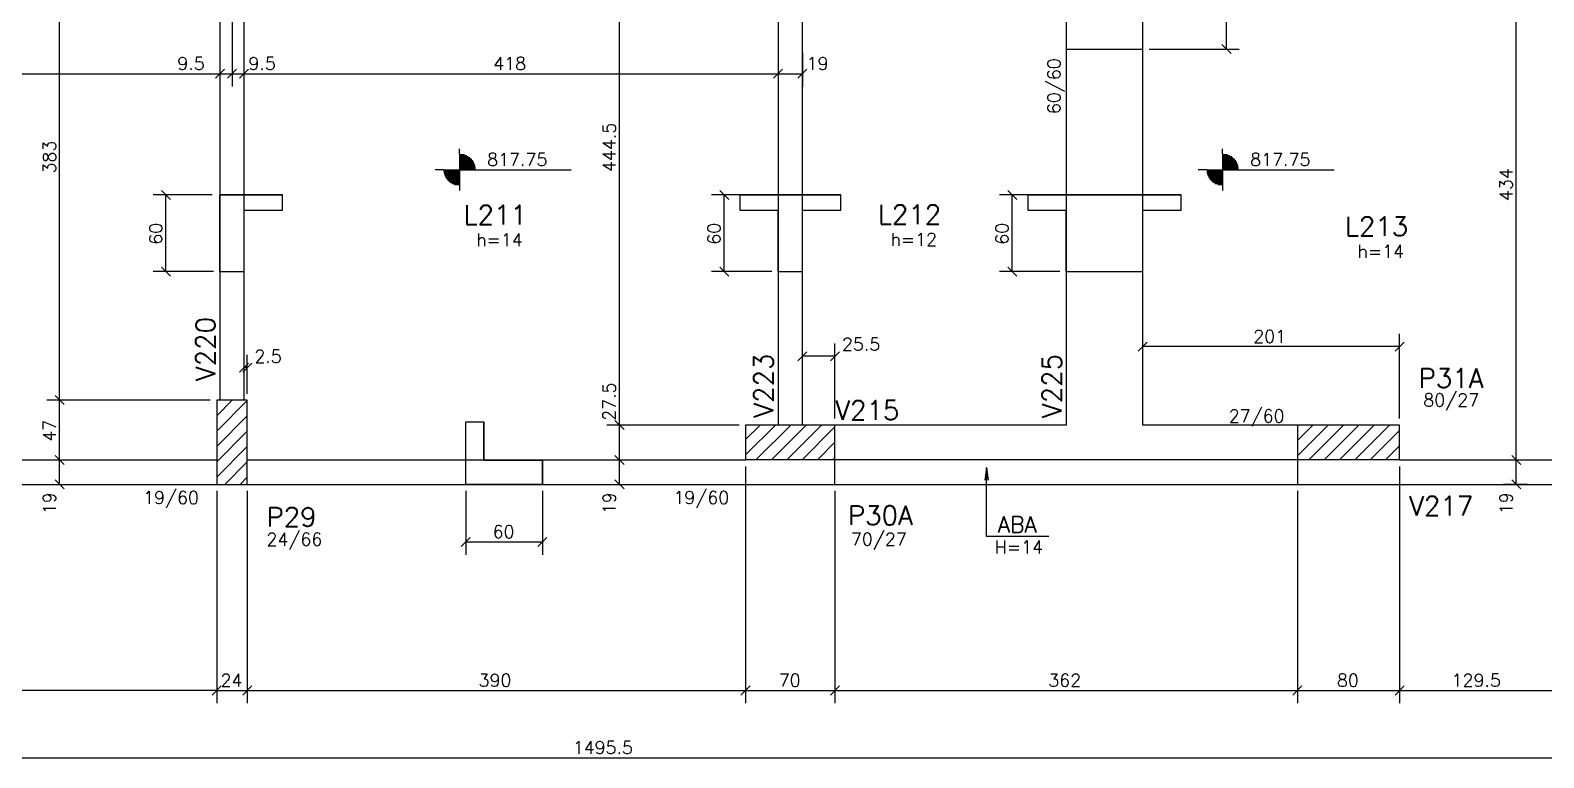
# Model space of a CAD drawing. Extents: x 938 to 5564, y 1507 to 4089.
# Drawn here: x 2283 to 3468, y 1572 to 2142 of the extents above; entities that cross this region are included whole.
import ezdxf

# ---------------------------------------------------------------- set-up
doc = ezdxf.new("R2010")
doc.units = 0
doc.header["$MEASUREMENT"] = 0
for name, color, linetype in [('2', 2, 'CONTINUOUS'), ('3', 3, 'CONTINUOUS'), ('4', 4, 'CONTINUOUS'), ('6', 6, 'CONTINUOUS'), ('7', 7, 'CONTINUOUS'), ('8', 8, 'CONTINUOUS'), ('9', 9, 'CONTINUOUS')]:
    doc.layers.add(name, color=color, linetype=linetype)
doc.styles.get("Standard").update_dxf_attribs({"font": 'ROMANS.SHX'})

msp = doc.modelspace()

# ---------------------------------------------------------------- linework, layer by layer
at = {"layer": '2', "linetype": 'Continuous'}
for p, q in [((3223.365652, 2123.909966), (3216.294584, 2130.981034)), ((2428.262966, 2104.626985), (2435.334034, 2111.698053)), ((2437.762966, 2104.626985), (2444.834034, 2111.698053)), ((2437.762966, 2104.626985), (2444.834034, 2111.698053)), ((2447.262966, 2104.626985), (2454.334034, 2111.698053)), ((2865.262966, 2104.626985), (2872.334034, 2111.698053)), ((2865.262966, 2104.626985), (2872.334034, 2111.698053)), ((2884.262966, 2104.626985), (2891.334034, 2111.698053)), ((2393.156486, 2009.645113), (2386.085419, 2016.71618)), ((2830.156486, 2009.645113), (2823.085419, 2016.71618)), ((3055.656486, 2009.645113), (3048.585419, 2016.71618)), ((2393.156486, 1949.645113), (2386.085419, 1956.71618)), ((2830.156486, 1949.645113), (2823.085419, 1956.71618)), ((3055.656486, 1949.645113), (3048.585419, 1956.71618)), ((3157.834034, 1897.881166), (3150.762966, 1890.810098)), ((3358.834034, 1897.881166), (3351.762966, 1890.810098)), ((2891.334034, 1890.31542), (2884.262966, 1883.244353)), ((2916.834034, 1890.31542), (2909.762966, 1883.244353)), ((2454.334034, 1881.535323), (2447.262966, 1874.464256)), ((2456.834034, 1881.535323), (2449.762966, 1874.464256)), ((2309.916601, 1848.909966), (2302.845533, 1855.981034)), ((2309.916601, 1848.909966), (2302.845533, 1855.981034)), ((2309.916601, 1848.909966), (2302.845533, 1855.981034)), ((2748.174918, 1829.409966), (2741.10385, 1836.481034)), ((2748.174918, 1829.409966), (2741.10385, 1836.481034)), ((2309.916601, 1801.909966), (2302.845533, 1808.981034)), ((2309.916601, 1801.909966), (2302.845533, 1808.981034)), ((2748.174918, 1801.909966), (2741.10385, 1808.981034)), ((2748.174918, 1801.909966), (2741.10385, 1808.981034)), ((3450.230229, 1801.909966), (3443.159161, 1808.981034)), ((3450.230229, 1801.909966), (3443.159161, 1808.981034)), ((2309.916601, 1782.909966), (2302.845533, 1789.981034)), ((2748.174918, 1782.909966), (2741.10385, 1789.981034)), ((3450.230229, 1782.909966), (3443.159161, 1789.981034)), ((2620.784659, 1737.818283), (2627.855727, 1744.889351)), ((2680.784659, 1737.818283), (2687.855727, 1744.889351)), ((2425.762966, 1621.476585), (2432.834034, 1628.547653)), ((2425.762966, 1621.476585), (2432.834034, 1628.547653)), ((2432.834034, 1628.547653), (2425.762966, 1621.476585)), ((2449.762966, 1621.476585), (2456.834034, 1628.547653)), ((2449.762966, 1621.476585), (2456.834034, 1628.547653)), ((2839.762966, 1621.476585), (2846.834034, 1628.547653)), ((2839.762966, 1621.476585), (2846.834034, 1628.547653)), ((2909.762966, 1621.476585), (2916.834034, 1628.547653)), ((2909.762966, 1621.476585), (2916.834034, 1628.547653)), ((3271.762966, 1621.476585), (3278.834034, 1628.547653)), ((3271.762966, 1621.476585), (3278.834034, 1628.547653)), ((3351.762966, 1621.476585), (3358.834034, 1628.547653)), ((3351.762966, 1621.476585), (3358.834034, 1628.547653))]:
    msp.add_line(p, q, dxfattribs=at)
at = {"layer": '3', "linetype": 'Continuous'}
for p, q in [((3094.2985, 2127.4455), (3154.2985, 2127.4455)), ((2619.457765, 2045.419674), (2619.457765, 2049.179788)), ((2619.457765, 2045.419674), (2619.457765, 2020.419674)), ((2619.457765, 2044.812326), (2623.30689, 2044.812326)), ((2619.457765, 2044.019477), (2625.206228, 2044.019477)), ((2619.457765, 2043.226628), (2626.530023, 2043.226628)), ((2619.457765, 2042.433767), (2627.565284, 2042.433767)), ((2619.457765, 2041.640978), (2628.412624, 2041.640978)), ((2619.457765, 2040.848129), (2629.121633, 2040.848129)), ((2619.457765, 2040.055268), (2629.72097, 2040.055268)), ((2619.457765, 2039.262418), (2630.228992, 2039.262418)), ((2619.457765, 2038.469569), (2630.658145, 2038.469569)), ((3216.817483, 2045.419674), (3216.817483, 2049.179788)), ((3216.817483, 2045.419674), (3216.817483, 2020.419674)), ((3216.817483, 2044.812326), (3220.666608, 2044.812326)), ((3216.817483, 2044.019477), (3222.565945, 2044.019477)), ((3216.817483, 2043.226628), (3223.889741, 2043.226628)), ((3216.817483, 2042.433767), (3224.925002, 2042.433767)), ((3216.817483, 2041.640978), (3225.772341, 2041.640978)), ((3216.817483, 2040.848129), (3226.481351, 2040.848129)), ((3216.817483, 2040.055268), (3227.080687, 2040.055268)), ((3216.817483, 2039.262418), (3227.58871, 2039.262418)), ((3216.817483, 2038.469569), (3228.017863, 2038.469569)), ((2606.957765, 2032.919674), (2600.322393, 2032.919674)), ((2619.457717, 2032.126872), (2606.957717, 2032.126872)), ((2606.957765, 2032.919674), (2631.957765, 2032.919674)), ((2619.457717, 2031.334023), (2607.058711, 2031.334023)), ((2619.457717, 2030.541174), (2607.186075, 2030.541174)), ((2619.457717, 2029.748325), (2607.366701, 2029.748325)), ((2619.457717, 2028.955524), (2607.602973, 2028.955524)), ((2619.457717, 2028.162627), (2607.898279, 2028.162627)), ((2619.457717, 2027.369826), (2608.257337, 2027.369826)), ((2619.457717, 2026.576977), (2608.68649, 2026.576977)), ((2619.457765, 2037.67672), (2631.017204, 2037.67672)), ((2619.457765, 2036.883871), (2631.312509, 2036.883871)), ((2619.457765, 2036.09107), (2631.548782, 2036.09107)), ((2619.457765, 2035.298221), (2631.72936, 2035.298221)), ((2619.457765, 2034.505372), (2631.856771, 2034.505372)), ((2619.457765, 2033.712523), (2631.957765, 2033.712523)), ((2631.957765, 2032.919674), (2706.736307, 2032.919674)), ((3204.317483, 2032.919674), (3197.68211, 2032.919674)), ((3216.817435, 2032.126872), (3204.317435, 2032.126872)), ((3204.317483, 2032.919674), (3229.317483, 2032.919674)), ((3216.817435, 2031.334023), (3204.418429, 2031.334023)), ((3216.817435, 2030.541174), (3204.545792, 2030.541174)), ((3216.817435, 2029.748325), (3204.726418, 2029.748325)), ((3216.817435, 2028.955524), (3204.962691, 2028.955524)), ((3216.817435, 2028.162627), (3205.257996, 2028.162627)), ((3216.817435, 2027.369826), (3205.617055, 2027.369826)), ((3216.817435, 2026.576977), (3206.046208, 2026.576977)), ((3216.817483, 2037.67672), (3228.376921, 2037.67672)), ((3216.817483, 2036.883871), (3228.672227, 2036.883871)), ((3216.817483, 2036.09107), (3228.908499, 2036.09107)), ((3216.817483, 2035.298221), (3229.089078, 2035.298221)), ((3216.817483, 2034.505372), (3229.216489, 2034.505372)), ((3216.817483, 2033.712523), (3229.317483, 2033.712523)), ((3229.317483, 2032.919674), (3304.096025, 2032.919674)), ((2619.457717, 2025.784127), (2609.194513, 2025.784127)), ((2619.457717, 2024.991278), (2609.793897, 2024.991278)), ((2619.457717, 2024.198477), (2610.502859, 2024.198477)), ((2619.457717, 2023.405568), (2611.350198, 2023.405568)), ((2619.457717, 2022.612767), (2612.385459, 2022.612767)), ((2619.457717, 2021.819918), (2613.709255, 2021.819918)), ((2619.457717, 2021.027069), (2615.60864, 2021.027069)), ((2619.457765, 2020.419674), (2619.457765, 2016.732666)), ((3216.817435, 2025.784127), (3206.55423, 2025.784127)), ((3216.817435, 2024.991278), (3207.153615, 2024.991278)), ((3216.817435, 2024.198477), (3207.862576, 2024.198477)), ((3216.817435, 2023.405568), (3208.709916, 2023.405568)), ((3216.817435, 2022.612767), (3209.745177, 2022.612767)), ((3216.817435, 2021.819918), (3211.068972, 2021.819918)), ((3216.817435, 2021.027069), (3212.968358, 2021.027069)), ((3216.817483, 2020.419674), (3216.817483, 2016.732666)), ((2429.2985, 1840.278551), (2441.465449, 1852.4455)), ((2429.2985, 1852.299367), (2429.444633, 1852.4455)), ((2429.2985, 1828.257736), (2453.2985, 1852.257736)), ((2429.2985, 1816.236921), (2453.2985, 1840.236921)), ((2429.2985, 1804.216105), (2453.2985, 1828.216105)), ((2843.2985, 1809.508386), (2866.735614, 1832.9455)), ((2843.2985, 1821.529201), (2854.714799, 1832.9455)), ((2851.756429, 1805.9455), (2878.756429, 1832.9455)), ((2863.777245, 1805.9455), (2890.777245, 1832.9455)), ((2875.79806, 1805.9455), (2902.79806, 1832.9455)), ((2887.818875, 1805.9455), (2913.2985, 1831.425125)), ((3275.2985, 1808.759036), (3299.484964, 1832.9455)), ((3275.2985, 1820.779851), (3287.464149, 1832.9455)), ((3275.2985, 1832.800666), (3275.443334, 1832.9455)), ((3284.505779, 1805.9455), (3311.505779, 1832.9455)), ((3296.526595, 1805.9455), (3323.526595, 1832.9455)), ((3308.54741, 1805.9455), (3335.54741, 1832.9455)), ((3320.568225, 1805.9455), (3347.568225, 1832.9455)), ((3332.589041, 1805.9455), (3355.2985, 1828.654959)), ((2429.2985, 1792.19529), (2453.2985, 1816.19529)), ((2899.83969, 1805.9455), (2913.2985, 1819.40431)), ((3344.609856, 1805.9455), (3355.2985, 1816.634144)), ((2435.569525, 1786.4455), (2453.2985, 1804.174475)), ((2911.860506, 1805.9455), (2913.2985, 1807.383494)), ((2447.59034, 1786.4455), (2453.2985, 1792.15366)), ((2913.2985, 1786.4455), (3275.2985, 1786.4455))]:
    msp.add_line(p, q, dxfattribs=at)
for points in [[(2868.7985, 2277.4455), (2868.7985, 1832.9455)], [(2887.7985, 1832.9455), (2887.7985, 2277.4455)], [(3094.2985, 2277.4455), (3094.2985, 2139.4455)], [(3154.2985, 2139.4455), (3154.2985, 2239.4455)], [(2431.7985, 2235.447088), (2431.7985, 1852.4455)], [(2450.7985, 1852.4455), (2450.7985, 2235.447088)], [(3094.2985, 2139.4455), (3094.2985, 1832.9455)], [(3154.2985, 1832.9455), (3154.2985, 2139.4455)], [(3094.2985, 1832.9455), (2913.2985, 1832.9455)], [(3275.2985, 1832.9455), (3154.2985, 1832.9455)], [(2429.2985, 1805.4455), (2019.2985, 1805.4455)], [(2843.2985, 1805.4455), (2453.2985, 1805.4455)], [(2843.2985, 1805.9455), (2843.2985, 1805.4455)], [(2913.2985, 1805.9455), (3124.2985, 1805.9455)], [(2913.2985, 1804.4455), (2913.2985, 1805.9455)], [(2913.2985, 1786.4455), (2913.2985, 1804.4455)], [(3124.2985, 1805.9455), (3275.2985, 1805.9455)], [(3275.2985, 1805.9455), (3275.2985, 1804.4455)], [(3275.2985, 1804.4455), (3275.2985, 1786.4455)], [(3355.2985, 1805.4455), (3355.2985, 1805.9455)], [(3717.2985, 1805.4455), (3355.2985, 1805.4455)], [(2118.2985, 1786.4455), (2429.2985, 1786.4455)], [(2453.2985, 1786.4455), (2913.2985, 1786.4455)], [(3275.2985, 1786.4455), (3752.2985, 1786.4455)]]:
    msp.add_lwpolyline(points, dxfattribs=at)
at = {"layer": '6', "linetype": 'Continuous'}
for p, q in [((2431.7985, 2013.180647), (2450.7985, 2013.180647)), ((2431.7985, 2001.180647), (2431.7985, 2013.180647)), ((2450.7985, 2013.180647), (2480.7985, 2013.180647)), ((2838.7985, 2013.180647), (2868.7985, 2013.180647)), ((2868.7985, 2013.180647), (2887.7985, 2013.180647)), ((2887.7985, 2013.180647), (2917.7985, 2013.180647)), ((3064.2985, 2013.180647), (3094.2985, 2013.180647)), ((3094.2985, 2013.180647), (3154.2985, 2013.180647)), ((3154.2985, 2013.180647), (3184.2985, 2013.180647)), ((2431.7985, 1953.180647), (2431.7985, 2001.180647)), ((2450.7985, 1953.180647), (2450.7985, 2001.180647)), ((2450.7985, 2001.180647), (2480.7985, 2001.180647)), ((2838.7985, 2001.180647), (2868.7985, 2001.180647)), ((2868.7985, 1953.180647), (2868.7985, 2001.180647)), ((2887.7985, 1953.180647), (2887.7985, 2001.180647)), ((2887.7985, 2001.180647), (2917.7985, 2001.180647)), ((3064.2985, 2001.180647), (3094.2985, 2001.180647)), ((3094.2985, 1953.180647), (3094.2985, 2001.180647)), ((3154.2985, 1953.180647), (3154.2985, 2001.180647)), ((3154.2985, 2001.180647), (3184.2985, 2001.180647)), ((2431.7985, 1953.180647), (2450.7985, 1953.180647)), ((2868.7985, 1953.180647), (2887.7985, 1953.180647)), ((3094.2985, 1953.180647), (3154.2985, 1953.180647)), ((2624.320193, 1805.4455), (2624.320193, 1835.4455)), ((2638.320193, 1805.4455), (2638.320193, 1835.4455)), ((2624.320193, 1786.4455), (2624.320193, 1805.4455)), ((2638.320193, 1805.4455), (2684.320193, 1805.4455)), ((2684.320193, 1786.4455), (2684.320193, 1805.4455)), ((2624.320193, 1786.4455), (2684.320193, 1786.4455))]:
    msp.add_line(p, q, dxfattribs=at)
at = {"layer": '7', "linetype": 'Continuous'}
for points in [[(2429.2985, 1786.4455), (2453.2985, 1786.4455), (2453.2985, 1852.4455), (2429.2985, 1852.4455), (2429.2985, 1786.4455)], [(2843.2985, 1805.9455), (2913.2985, 1805.9455), (2913.2985, 1832.9455), (2843.2985, 1832.9455), (2843.2985, 1805.9455)], [(3275.2985, 1805.9455), (3355.2985, 1805.9455), (3355.2985, 1832.9455), (3275.2985, 1832.9455), (3275.2985, 1805.9455)]]:
    msp.add_lwpolyline(points, dxfattribs=at)
at = {"layer": '8', "linetype": 'Continuous'}
for points in [[(2431.7985, 2013.180647), (2431.7985, 2001.180647), (2431.7985, 1953.180647), (2450.7985, 1953.180647), (2450.7985, 2001.180647), (2480.7985, 2001.180647), (2480.7985, 2013.180647), (2431.7985, 2013.180647)], [(2838.7985, 2013.180647), (2838.7985, 2001.180647), (2868.7985, 2001.180647), (2868.7985, 1953.180647), (2887.7985, 1953.180647), (2887.7985, 2001.180647), (2917.7985, 2001.180647), (2917.7985, 2013.180647), (2838.7985, 2013.180647)], [(3064.2985, 2001.180647), (3094.2985, 2001.180647), (3094.2985, 1953.180647), (3154.2985, 1953.180647), (3154.2985, 2001.180647), (3184.2985, 2001.180647), (3184.2985, 2013.180647), (3064.2985, 2013.180647), (3064.2985, 2001.180647)], [(2624.320193, 1835.4455), (2638.320193, 1835.4455), (2638.320193, 1805.4455), (2684.320193, 1805.4455), (2684.320193, 1786.4455), (2624.320193, 1786.4455), (2624.320193, 1835.4455)]]:
    msp.add_lwpolyline(points, dxfattribs=at)
at = {"layer": '9', "linetype": 'Continuous'}
for p, q in [((2744.639384, 1832.9455), (2744.639384, 2277.4455)), ((3219.830118, 2127.4455), (3219.830118, 2239.4455)), ((3446.694695, 1805.4455), (3446.694695, 2239.4455)), ((2306.381067, 1852.4455), (2306.381067, 2235.447088)), ((2441.2985, 2151.741561), (2441.2985, 2098.162519)), ((2868.7985, 2130.26285), (2868.7985, 2098.162519)), ((2887.7985, 2124.412577), (2887.7985, 2098.162519)), ((3159.2985, 2127.4455), (3229.830118, 2127.4455)), ((2044.2985, 2108.162519), (2431.7985, 2108.162519)), ((2431.7985, 2108.162519), (2441.2985, 2108.162519)), ((2441.2985, 2108.162519), (2450.7985, 2108.162519)), ((2450.7985, 2108.162519), (2868.7985, 2108.162519)), ((2868.7985, 2108.162519), (2887.7985, 2108.162519)), ((2425.77477, 2013.180647), (2379.620953, 2013.180647)), ((2389.620953, 1953.180647), (2389.620953, 2013.180647)), ((2840.289705, 2013.180647), (2816.620953, 2013.180647)), ((2826.620953, 1953.180647), (2826.620953, 2013.180647)), ((3065.789705, 2013.180647), (3042.120953, 2013.180647)), ((3052.120953, 1953.180647), (3052.120953, 2013.180647)), ((2426.7985, 1953.180647), (2379.620953, 1953.180647)), ((2863.7985, 1953.180647), (2816.620953, 1953.180647)), ((3089.2985, 1953.180647), (3042.120953, 1953.180647)), ((2887.7985, 1865.891571), (2887.7985, 1896.779887)), ((2913.2985, 1837.9455), (2913.2985, 1896.779887)), ((3154.2985, 1877.253455), (3154.2985, 1904.345632)), ((3355.2985, 1837.9455), (3355.2985, 1904.345632)), ((2450.7985, 1872.535958), (2450.7985, 1887.999789)), ((2453.2985, 1857.4455), (2453.2985, 1887.999789)), ((2913.2985, 1886.779887), (2887.7985, 1886.779887)), ((3355.2985, 1894.345632), (3154.2985, 1894.345632)), ((2453.2985, 1877.999789), (2450.7985, 1877.999789)), ((2424.2985, 1852.4455), (2296.381067, 1852.4455)), ((2367.41489, 1852.4455), (2296.381067, 1852.4455)), ((2306.381067, 1805.4455), (2306.381067, 1852.4455)), ((2838.2985, 1832.9455), (2734.639384, 1832.9455)), ((2744.639384, 1805.4455), (2744.639384, 1832.9455)), ((2306.381067, 1786.4455), (2306.381067, 1805.4455)), ((2744.639384, 1786.4455), (2744.639384, 1805.4455)), ((3456.232611, 1805.4455), (3436.694695, 1805.4455)), ((3446.694695, 1786.4455), (3446.694695, 1805.4455)), ((2843.2985, 1800.4455), (2843.2985, 1615.012119)), ((3355.2985, 1800.4455), (3355.2985, 1615.012119)), ((2429.2985, 1781.4455), (2429.2985, 1615.012119)), ((2453.2985, 1781.4455), (2453.2985, 1615.012119)), ((2624.320193, 1781.4455), (2624.320193, 1731.353817)), ((2684.320193, 1781.4455), (2684.320193, 1731.353817)), ((2913.2985, 1781.4455), (2913.2985, 1615.012119)), ((3275.2985, 1781.4455), (3275.2985, 1615.012119)), ((3455.600528, 1786.4455), (3436.694695, 1786.4455)), ((2624.320193, 1741.353817), (2684.320193, 1741.353817)), ((2429.2985, 1684.603972), (2429.2985, 1615.012119)), ((2429.2985, 1625.012119), (2019.2985, 1625.012119)), ((2429.2985, 1625.012119), (2453.2985, 1625.012119)), ((2453.2985, 1625.012119), (2843.2985, 1625.012119)), ((2843.2985, 1625.012119), (2913.2985, 1625.012119)), ((2913.2985, 1625.012119), (3275.2985, 1625.012119)), ((3275.2985, 1625.012119), (3355.2985, 1625.012119)), ((3355.2985, 1625.012119), (3484.7985, 1625.012119)), ((1989.2985, 1572.332078), (3484.7985, 1572.332078))]:
    msp.add_line(p, q, dxfattribs=at)
msp.add_lwpolyline([(3080.77587, 1745.712794), (3031.930506, 1745.712794), (3031.930506, 1799.57784), (3033.235768, 1789.663391), (3031.930506, 1799.57784), (3030.625244, 1789.663391)], dxfattribs=at)

# ---------------------------------------------------------------- texts
at = {"layer": '2', "linetype": 'Continuous'}
for s, p in [('9.5', (2398.46517, 2111.162519)), ('9.5', (2454.13183, 2111.162519)), ('418', (2645.7985, 2111.162519)), ('19', (2891.13183, 2111.162519)), ('25.5', (2918.801619, 1891.259219)), ('201', (3240.7985, 1897.345632)), ('2.5', (2458.810063, 1881.765436)), ('60', (2645.320193, 1744.353817)), ('24', (2432.2985, 1628.012119)), ('390', (2634.2985, 1628.012119)), ('70', (2869.2985, 1628.012119)), ('362', (3080.2985, 1628.012119)), ('80', (3306.2985, 1628.012119)), ('129.5', (3396.0485, 1628.012119)), ('1495.5', (2708.0485, 1575.332078))]:
    msp.add_text(s, height=10, dxfattribs=at).set_placement(p)
for s, p in [('444.5', (2741.639384, 2031.1955)), ('383', (2303.381067, 2029.946294)), ('434', (3443.694695, 2008.4455)), ('60', (2386.620953, 1974.180647)), ('60', (2823.620953, 1974.180647)), ('60', (3049.120953, 1974.180647)), ('27.5', (2741.639384, 1836.27883)), ('47', (2303.381067, 1819.9455)), ('19', (2303.381067, 1763.11217)), ('19', (2741.639384, 1763.11217)), ('19', (3443.694695, 1763.11217))]:
    msp.add_text(s, height=10, rotation=90, dxfattribs=at).set_placement(p)
at = {"layer": '3', "linetype": 'Continuous'}
msp.add_text('60/60', height=10, rotation=90, dxfattribs=at).set_placement((3089.770942, 2076.516085))
for s, height, p in [('817.75', 10, (2641.021589, 2035.970761)), ('817.75', 10, (3238.381307, 2035.970761)), ('h=14', 10, (2632.454128, 1973.107266)), ('h=12', 10, (2956.784719, 1973.329759)), ('h=14', 10, (3322.366165, 1964.020972)), ('80/27', 10, (3373.908515, 1847.540902)), ('27/60', 10, (3221.582497, 1835.041305)), ('19/60', 10, (2371.713246, 1771.13016)), ('19/60', 10, (2786.838854, 1771.13016)), ('ABA', 12.5, (3040.814774, 1748.800623)), ('24/66', 10, (2468.262599, 1738.409527)), ('70/27', 10, (2925.81706, 1738.541634)), ('H=14', 10, (3038.453947, 1732.379792))]:
    msp.add_text(s, height=height, dxfattribs=at).set_placement(p)
at = {"layer": '4', "linetype": 'Continuous'}
for s, p in [('L211', (2622.628674, 1990.107266)), ('L212', (2946.959265, 1990.329759)), ('L213', (3312.540711, 1981.020972)), ('P31A', (3370.183958, 1862.127062)), ('V215', (2913.545122, 1837.049467)), ('P29', (2468.262599, 1753.409527)), ('P30A', (2923.440325, 1754.707538)), ('V217', (3362.845281, 1762.119634))]:
    msp.add_text(s, height=15, dxfattribs=at).set_placement(p)
for s, p in [('V220', (2428.0485, 1867.4455)), ('V223', (2864.922073, 1838.765761)), ('V225', (3090.5485, 1838.4455))]:
    msp.add_text(s, height=15, rotation=90, dxfattribs=at).set_placement(p)

doc.saveas('drawing.dxf')
